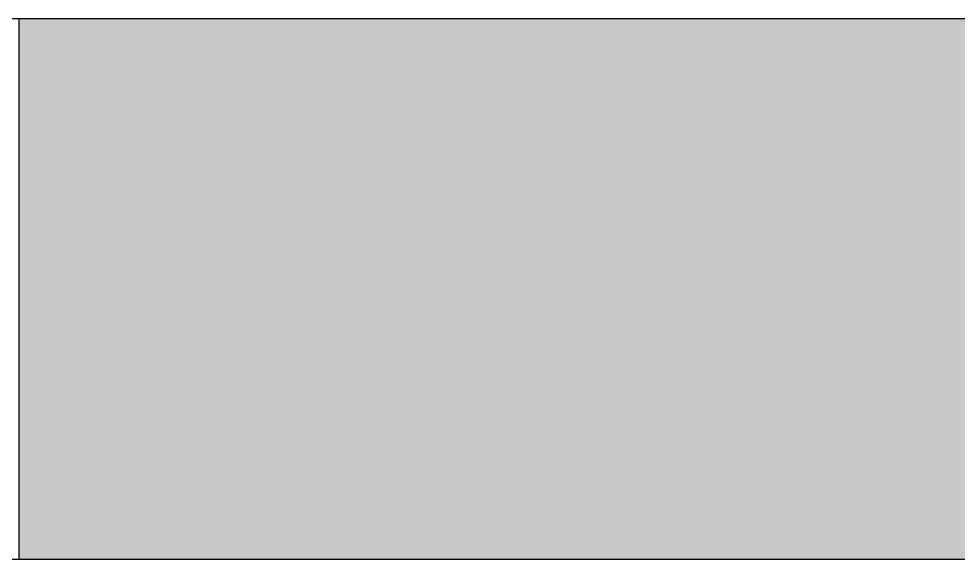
# Model space of a CAD drawing. Header units: inches. Extents: x -1176 to 1507, y -2527 to 978.
# Drawn here: x -152.07 to -117.3, y 543.68 to 563.68 of the extents above; entities that cross this region are included whole.
import ezdxf

# ---------------------------------------------------------------- set-up
doc = ezdxf.new("R2010")
doc.units = ezdxf.units.IN
doc.header["$MEASUREMENT"] = 0
for name, color, linetype, lineweight in [('A-GLAZ', 151, 'Continuous', 18), ('A-WALL', 113, 'Continuous', 18), ('A-WALL-PATT', 111, 'Continuous', 18)]:
    doc.layers.add(name, color=color, linetype=linetype, lineweight=lineweight)

# ---------------------------------------------------------------- blocks, each defined once
blk = doc.blocks.new('Double Hung - side window 4_ X 6_ 3_ H 3-6128194-3rd Floor Demo')
at = {"layer": 'A-GLAZ', "color": 8, "lineweight": 30}
for p, q in [((-22.115, 10), (-21.365, 10)), ((-21.365, 5.75), (-21.365, 10)), ((21.365, 5.75), (21.365, 10)), ((22.115, 10), (21.365, 10)), ((-21.365, 7.5), (-21.365, 5.75)), ((-21.365, 7.5), (-19.615, 7.5)), ((-19.615, 7.5), (-19.615, 5.75)), ((19.615, 7.5), (19.615, 5.75)), ((21.365, 7.5), (19.615, 7.5)), ((21.365, 7.5), (21.365, 5.75)), ((-19.615, 6.625), (19.615, 6.625)), ((-21.365, 5.75), (-19.615, 5.75)), ((-21.365, 5.75), (-20.865, 5.75)), ((-20.865, -10), (-20.865, 5.75)), ((21.365, 5.75), (19.615, 5.75)), ((20.865, 5.75), (21.365, 5.75)), ((20.865, 5.75), (20.865, -10)), ((-20.865, -10), (-22.115, -10)), ((20.865, -10), (22.115, -10))]:
    blk.add_line(p, q, dxfattribs=at)

msp = doc.modelspace()

# ---------------------------------------------------------------- hatches: boundary and pattern name
at = {"layer": 'A-WALL-PATT', "lineweight": 9}
h = msp.add_hatch(color=7, dxfattribs=at)
h.paths.add_polyline_path([(1.715, 543.684), (1.715, 563.684), (-53.535, 563.684), (-53.535, 543.684), (-23.487, 543.684)], flags=0)
h.paths.add_polyline_path([(-97.765, 543.684), (-97.765, 563.684), (-152.067, 563.684), (-152.067, 543.684), (-115.992, 543.684)], flags=0)
h.paths.add_polyline_path([(-196.298, 543.684), (-196.298, 563.684), (-264.813, 563.684), (-264.813, 543.684), (-196.933, 543.684)], flags=0)
h.paths.add_polyline_path([(-312.564, 543.684), (-309.043, 543.684), (-309.043, 563.684), (-377.558, 563.684), (-377.558, 543.684), (-324.127, 543.684)], flags=0)
h.paths.add_polyline_path([(-421.788, 543.684), (-421.788, 563.684), (-476.709, 563.684), (-476.709, 543.684), (-439.758, 543.684)], flags=0)
h.paths.add_polyline_path([(-513.709, 543.684), (-513.709, 563.684), (-590.071, 563.684), (-590.071, 543.684), (-570.071, 543.684)], flags=0)

# ---------------------------------------------------------------- linework, layer by layer
at = {"layer": 'A-WALL', "lineweight": 9}
msp.add_line((-196.298, 563.684), (-152.067, 563.684), dxfattribs=at)
at = {"layer": 'A-WALL', "color": 8, "lineweight": 30}
for p, q in [((-97.765, 563.684), (-152.067, 563.684)), ((-152.067, 563.684), (-152.067, 543.684)), ((-152.067, 543.684), (-97.765, 543.684))]:
    msp.add_line(p, q, dxfattribs=at)

# ---------------------------------------------------------------- block references
at = {"layer": 'A-GLAZ'}
msp.add_blockref('Double Hung - side window 4_ X 6_ 3_ H 3-6128194-3rd Floor Demo', (-174.183, 553.684), dxfattribs=at)

doc.saveas('drawing.dxf')
